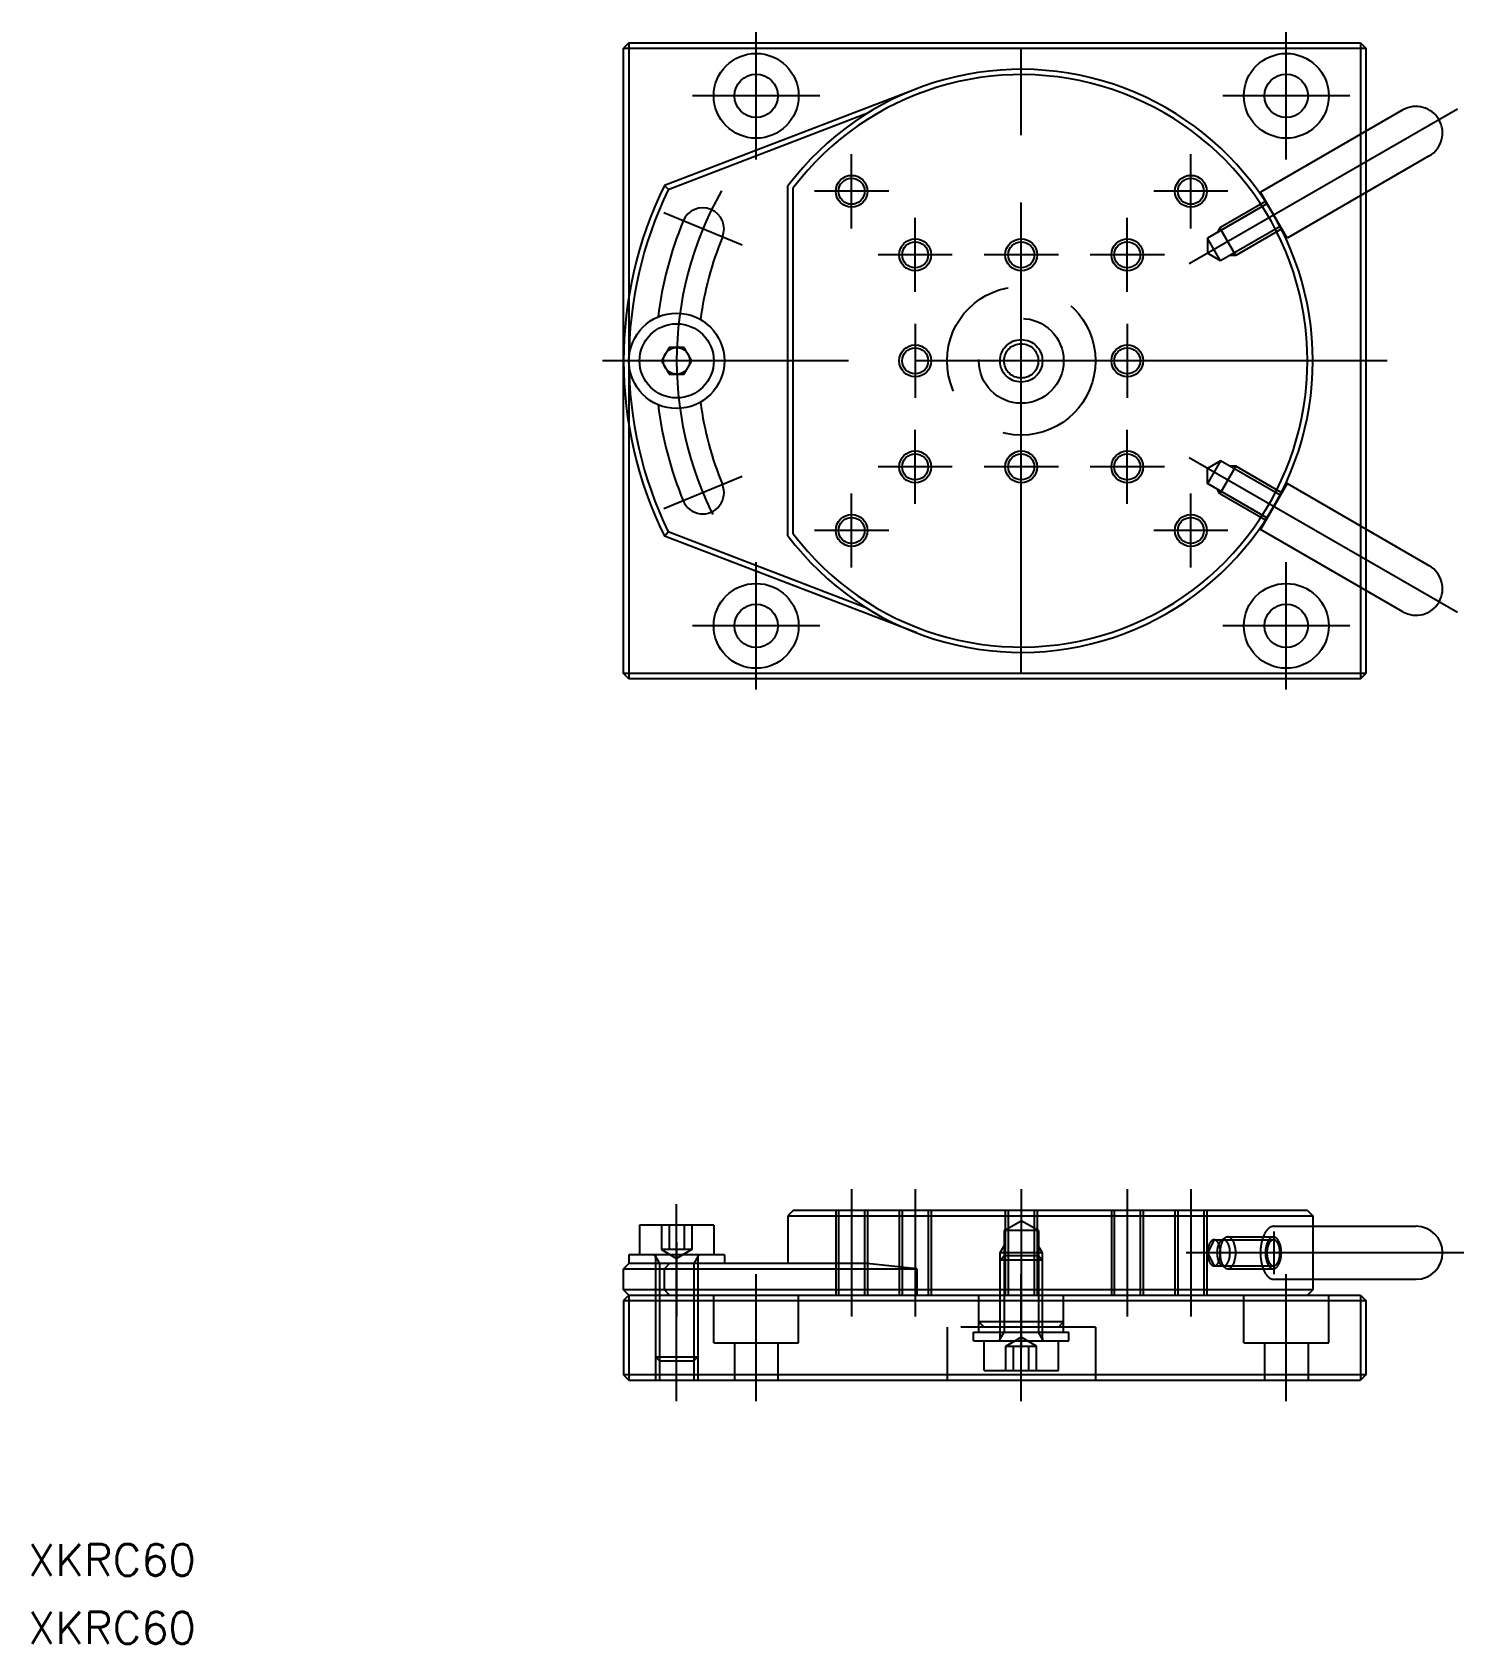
# Model space of a CAD drawing. Extents: x -93 to 42, y -121 to 31.
import ezdxf

# ---------------------------------------------------------------- set-up
doc = ezdxf.new("R2010")
doc.units = 0
for name, pattern in [('CENTER', [50.8, 31.75, -6.35, 6.35, -6.35]), ('DASHED', [19.05, 12.7, -6.35]), ('PHANTOM', [63.5, 31.75, -6.35, 6.35, -6.35, 6.35, -6.35])]:
    doc.linetypes.add(name, pattern=pattern)
doc.layers.get('0').update_dxf_attribs({"linetype": 'CONTINUOUS'})
doc.layers.add('CENTER', color=1, linetype='CENTER')
doc.styles.get("Standard").update_dxf_attribs({"font": 'txt.shx', "height": 3, "bigfont": 'bigfont.shx'})

# ---------------------------------------------------------------- blocks, each defined once
blk = doc.blocks.new('*U8')
at = {"color": 7, "linetype": 'CONTINUOUS'}
blk.add_text('XKRC60', height=3, dxfattribs=at).set_placement((-93.67, -114.61))
blk = doc.blocks.new('*U9')
at = {"color": 7, "linetype": 'CONTINUOUS'}
blk.add_text('XKRC60', height=3, dxfattribs=at).set_placement((-93.67, -121.02))

msp = doc.modelspace()

# ---------------------------------------------------------------- linework, layer by layer
at = {"color": 7, "linetype": 'CONTINUOUS'}
for p, q in [((-37, 30), (-37.5, 29.5)), ((-37.5, -29.5), (-37.5, 29.5)), ((-37.5, 29.5), (32.5, 29.5)), ((-37, 30), (32, 30)), ((-37, 30), (-37, 6.1)), ((32, 30), (32.5, 29.5)), ((32, 30), (32, 21.36)), ((32.5, 29.5), (32.5, 21.65)), ((-9.86, 25.67), (-33.66, 16.54)), ((-14.55, 23.34), (-33.29, 16.14)), ((35.99, 23.67), (22.57, 15.92)), ((38.49, 19.33), (25.07, 11.58)), ((-33.66, 16.54), (-33.27, 16.15)), ((-22, -16.5), (-22, 16.5)), ((-21.5, -16.33), (-21.5, 16.33)), ((25.07, 11.58), (22.57, 15.92)), ((32, 15.59), (32, -30)), ((32.5, 15.88), (32.5, -29.5)), ((-33.22, 1.25), (-33.94, 0)), ((-33.94, 0), (-33.22, -1.25)), ((-31.78, 1.25), (-33.22, 1.25)), ((-31.06, 0), (-31.78, 1.25)), ((-31.78, -1.25), (-31.06, 0)), ((-33.22, -1.25), (-31.78, -1.25)), ((-37, -6.1), (-37, -30)), ((-33.66, -16.54), (-33.29, -16.14)), ((-9.86, -25.67), (-33.66, -16.54)), ((-14.55, -23.34), (-33.29, -16.14)), ((-37, -30), (-37.5, -29.5)), ((32.5, -29.5), (-37.5, -29.5)), ((32, -30), (-37, -30)), ((32, -30), (32.5, -29.5)), ((-21.5, -80.14), (-22, -80.64)), ((27, -80.14), (-21.5, -80.14)), ((27, -80.14), (27.5, -80.64)), ((-36, -81.54), (-36, -84.34)), ((-29, -81.54), (-36, -81.54)), ((-29, -81.54), (-29, -84.34)), ((-22, -80.64), (-22, -85.14)), ((-22, -80.64), (27.5, -80.64)), ((27.5, -80.64), (27.5, -87.64)), ((27.5, -81.64), (37.24, -81.64)), ((-28, -84.34), (-37, -84.34)), ((-37, -84.34), (-37, -85.14)), ((-28, -84.34), (-28, -85.14)), ((-37, -85.14), (-37.5, -85.64)), ((-37.5, -87.64), (-37.5, -85.64)), ((-37.5, -85.64), (-9.86, -85.64)), ((-14.55, -85.14), (-37, -85.14)), ((-33.16, -85.14), (-33.66, -85.64)), ((-33.66, -87.64), (-33.66, -85.64)), ((-9.86, -85.64), (-14.55, -85.14)), ((-9.86, -85.64), (-9.86, -88.14)), ((27.5, -86.64), (37.24, -86.64)), ((-37, -88.14), (-37.5, -87.64)), ((27.5, -87.64), (-37.5, -87.64)), ((-37, -88.14), (-37.5, -88.64)), ((-37, -88.14), (32, -88.14)), ((-37, -88.14), (-37, -96.14)), ((-33.16, -88.14), (-33.66, -87.64)), ((27.5, -87.64), (27, -88.14)), ((32, -88.14), (32.5, -88.64)), ((32, -88.14), (32, -96.14)), ((-37.5, -88.64), (-37.5, -95.64)), ((-37.5, -88.64), (32.5, -88.64)), ((32.5, -88.64), (32.5, -95.64)), ((-37.5, -95.64), (-37, -96.14)), ((32.5, -95.64), (-37.5, -95.64)), ((32.5, -95.64), (32, -96.14)), ((-37, -96.14), (32, -96.14))]:
    msp.add_line(p, q, dxfattribs=at)
at = {"color": 3, "linetype": 'DASHED'}
for p, q in [((32, 21.36), (32, 15.59)), ((32.5, 21.65), (32.5, 15.88)), ((23.18, 14.8), (17.57, 11.56)), ((23.03, 15.03), (18.74, 12.55)), ((18.74, 12.55), (18.47, 12.08)), ((20.24, 9.95), (18.74, 12.55)), ((24.41, 12.67), (18.8, 9.44)), ((24.53, 12.43), (20.24, 9.95)), ((18.8, 9.44), (17.57, 11.56)), ((17.57, 11.56), (17.57, 10.15)), ((18.8, 9.44), (17.57, 10.15)), ((20.24, 9.95), (19.69, 9.95)), ((-37, 6.1), (-37, -6.1)), ((18.8, -9.44), (17.57, -11.56)), ((18.8, -9.44), (17.57, -10.15)), ((17.57, -11.56), (17.57, -10.15)), ((20.24, -9.95), (18.74, -12.55)), ((24.41, -12.67), (18.8, -9.44)), ((20.24, -9.95), (19.69, -9.95)), ((24.53, -12.43), (20.24, -9.95)), ((23.18, -14.8), (17.57, -11.56)), ((18.74, -12.55), (18.47, -12.08)), ((23.03, -15.03), (18.74, -12.55)), ((-17.5, -80.14), (-17.5, -88.14)), ((-17.23, -80.14), (-17.23, -88.14)), ((-14.77, -80.14), (-14.77, -88.14)), ((-14.5, -80.14), (-14.5, -88.14)), ((-11.5, -80.14), (-11.5, -88.14)), ((-11.23, -80.14), (-11.23, -88.14)), ((-8.77, -80.14), (-8.77, -88.14)), ((-8.5, -80.14), (-8.5, -88.14)), ((-1.5, -80.14), (-1.5, -88.14)), ((-1.23, -80.14), (-1.23, -88.14)), ((1.23, -80.14), (1.23, -88.14)), ((1.5, -80.14), (1.5, -88.14)), ((8.5, -80.14), (8.5, -88.14)), ((8.77, -80.14), (8.77, -88.14)), ((11.23, -80.14), (11.23, -88.14)), ((11.5, -80.14), (11.5, -88.14)), ((14.5, -80.14), (14.5, -88.14)), ((14.77, -80.14), (14.77, -88.14)), ((17.23, -80.14), (17.23, -88.14)), ((17.5, -80.14), (17.5, -88.14)), ((-33.94, -81.54), (-33.94, -83.84)), ((-33.22, -81.54), (-33.22, -83.84)), ((-31.78, -81.54), (-31.78, -83.84)), ((-31.06, -81.54), (-31.06, -83.84)), ((-1.62, -82.04), (0, -81.11)), ((1.62, -82.04), (-1.62, -82.04)), ((-1.62, -82.04), (-1.62, -91.64)), ((1.62, -82.04), (0, -81.11)), ((1.62, -82.04), (1.62, -91.64)), ((23.82, -81.64), (27.5, -81.64)), ((-2, -84.14), (-1.62, -83.49)), ((2, -84.14), (1.62, -83.49)), ((18.19, -82.91), (17.57, -84.14)), ((18.21, -82.91), (23.79, -82.91)), ((18.89, -82.97), (19.24, -82.73)), ((19.49, -82.64), (23.82, -82.64)), ((-34.53, -84.44), (-34.12, -85.15)), ((-34.5, -84.54), (-34.5, -96.14)), ((-31.06, -83.84), (-33.94, -83.84)), ((-33.94, -83.84), (-32.5, -84.68)), ((-31.06, -83.84), (-32.5, -84.68)), ((-30.47, -84.44), (-30.88, -85.15)), ((-30.5, -84.54), (-30.5, -96.14)), ((2, -84.14), (-2, -84.14)), ((-2, -92.24), (-2, -84.14)), ((-1.62, -84.44), (-2, -84.82)), ((2, -84.82), (-2, -84.82)), ((1.62, -84.44), (-1.62, -84.44)), ((2, -84.82), (1.62, -84.44)), ((2, -92.24), (2, -84.14)), ((17.57, -84.14), (18.19, -85.37)), ((-30.5, -85.15), (-34.5, -85.15)), ((-34.12, -85.15), (-34.12, -96.14)), ((-30.88, -85.15), (-30.88, -96.14)), ((18.21, -85.37), (23.79, -85.37)), ((18.89, -85.31), (19.24, -85.56)), ((19.49, -85.64), (23.82, -85.64)), ((23.82, -86.64), (27.5, -86.64)), ((-29, -92.64), (-29, -88.14)), ((-21, -92.64), (-21, -88.14)), ((-4, -91.64), (-4, -88.14)), ((4, -91.64), (4, -88.14)), ((21, -92.64), (21, -88.14)), ((29, -92.64), (29, -88.14)), ((-7, -91.14), (-7, -96.14)), ((7, -91.14), (-7, -91.14)), ((-3.5, -91.14), (-4, -90.64)), ((4, -90.64), (-4, -90.64)), ((3.5, -91.14), (4, -90.64)), ((7, -91.14), (7, -96.14)), ((-29, -92.64), (-21, -92.64)), ((-27.05, -92.64), (-27.05, -96.14)), ((-22.95, -92.64), (-22.95, -96.14)), ((-4.5, -91.64), (4.5, -91.64)), ((-4.5, -92.44), (-4.5, -91.64)), ((-4.5, -92.44), (4.5, -92.44)), ((-3.5, -95.24), (-3.5, -92.44)), ((-2.03, -92.34), (-1.62, -91.64)), ((-2, -91.64), (2, -91.64)), ((-1.44, -92.94), (0, -92.11)), ((1.44, -92.94), (0, -92.11)), ((2.03, -92.34), (1.62, -91.64)), ((3.5, -95.24), (3.5, -92.44)), ((4.5, -92.44), (4.5, -91.64)), ((21, -92.64), (29, -92.64)), ((22.95, -92.64), (22.95, -96.14)), ((27.05, -92.64), (27.05, -96.14)), ((-34.5, -93.96), (-30.5, -93.96)), ((-34.5, -93.96), (-34.12, -94.34)), ((-30.88, -94.34), (-30.5, -93.96)), ((-1.44, -92.94), (1.44, -92.94)), ((-1.44, -95.24), (-1.44, -92.94)), ((-0.72, -95.24), (-0.72, -92.94)), ((0.72, -95.24), (0.72, -92.94)), ((1.44, -95.24), (1.44, -92.94)), ((-34.12, -94.34), (-30.88, -94.34)), ((-3.5, -95.24), (3.5, -95.24))]:
    msp.add_line(p, q, dxfattribs=at)
at = {"color": 3, "linetype": 'PHANTOM'}
for p, q in [((25.07, -11.58), (22.57, -15.92)), ((38.49, -19.33), (25.07, -11.58)), ((35.99, -23.67), (22.57, -15.92))]:
    msp.add_line(p, q, dxfattribs=at)
at = {"color": 3, "linetype": 'DASHED'}
for points in [[(23.82, -81.64, 0), (23.79, -81.64, 0), (23.75, -81.65, 0), (23.72, -81.65, 0), (23.69, -81.65, 0), (23.66, -81.66, 0), (23.63, -81.67, 0), (23.6, -81.68, 0), (23.57, -81.69, 0), (23.54, -81.7, 0), (23.51, -81.72, 0), (23.48, -81.73, 0), (23.45, -81.75, 0), (23.42, -81.77, 0), (23.39, -81.79, 0), (23.37, -81.81, 0), (23.34, -81.83, 0), (23.31, -81.86, 0), (23.28, -81.88, 0), (23.25, -81.91, 0), (23.23, -81.94, 0), (23.2, -81.97, 0), (23.17, -82, 0), (23.15, -82.03, 0), (23.12, -82.06, 0), (23.1, -82.1, 0), (23.07, -82.13, 0), (23.05, -82.17, 0), (23.02, -82.21, 0), (23, -82.25, 0), (22.98, -82.29, 0), (22.95, -82.33, 0), (22.93, -82.37, 0), (22.91, -82.42, 0), (22.89, -82.46, 0), (22.87, -82.51, 0), (22.85, -82.56, 0), (22.83, -82.6, 0), (22.81, -82.65, 0), (22.79, -82.7, 0), (22.78, -82.75, 0), (22.76, -82.8, 0), (22.74, -82.86, 0), (22.73, -82.91, 0), (22.71, -82.96, 0), (22.7, -83.02, 0), (22.69, -83.07, 0), (22.67, -83.13, 0), (22.66, -83.19, 0), (22.65, -83.24, 0), (22.64, -83.3, 0), (22.63, -83.36, 0), (22.62, -83.42, 0), (22.61, -83.48, 0), (22.6, -83.53, 0), (22.6, -83.59, 0), (22.59, -83.65, 0), (22.58, -83.71, 0), (22.58, -83.78, 0), (22.58, -83.84, 0), (22.57, -83.9, 0), (22.57, -83.96, 0), (22.57, -84.02, 0), (22.57, -84.08, 0), (22.57, -84.14, 0), (22.57, -84.2, 0), (22.57, -84.26, 0), (22.57, -84.33, 0), (22.57, -84.39, 0), (22.58, -84.45, 0), (22.58, -84.51, 0), (22.58, -84.57, 0), (22.59, -84.63, 0), (22.6, -84.69, 0), (22.6, -84.75, 0), (22.61, -84.81, 0), (22.62, -84.87, 0), (22.63, -84.93, 0), (22.64, -84.98, 0), (22.65, -85.04, 0), (22.66, -85.1, 0), (22.67, -85.16, 0), (22.69, -85.21, 0), (22.7, -85.27, 0), (22.71, -85.32, 0), (22.73, -85.37, 0), (22.74, -85.43, 0), (22.76, -85.48, 0), (22.78, -85.53, 0), (22.79, -85.58, 0), (22.81, -85.63, 0), (22.83, -85.68, 0), (22.85, -85.73, 0), (22.87, -85.78, 0), (22.89, -85.82, 0), (22.91, -85.87, 0), (22.93, -85.91, 0), (22.95, -85.95, 0), (22.98, -85.99, 0), (23, -86.04, 0), (23.02, -86.07, 0), (23.05, -86.11, 0), (23.07, -86.15, 0), (23.1, -86.19, 0), (23.12, -86.22, 0), (23.15, -86.25, 0), (23.17, -86.29, 0), (23.2, -86.32, 0), (23.23, -86.35, 0), (23.25, -86.38, 0), (23.28, -86.4, 0), (23.31, -86.43, 0), (23.34, -86.45, 0), (23.37, -86.47, 0), (23.39, -86.5, 0), (23.42, -86.52, 0), (23.45, -86.53, 0), (23.48, -86.55, 0), (23.51, -86.57, 0), (23.54, -86.58, 0), (23.57, -86.59, 0), (23.6, -86.61, 0), (23.63, -86.62, 0), (23.66, -86.62, 0), (23.69, -86.63, 0), (23.72, -86.64, 0), (23.75, -86.64, 0), (23.79, -86.64, 0), (23.82, -86.64, 0)], [(18.19, -82.91, 0), (18.16, -82.91, 0), (18.13, -82.92, 0), (18.1, -82.93, 0), (18.07, -82.94, 0), (18.04, -82.95, 0), (18.01, -82.96, 0), (17.98, -82.98, 0), (17.95, -83.01, 0), (17.92, -83.03, 0), (17.9, -83.06, 0), (17.87, -83.09, 0), (17.85, -83.12, 0), (17.82, -83.15, 0), (17.8, -83.19, 0), (17.77, -83.23, 0), (17.75, -83.27, 0), (17.73, -83.32, 0), (17.71, -83.36, 0), (17.69, -83.41, 0), (17.68, -83.46, 0), (17.66, -83.51, 0), (17.64, -83.56, 0), (17.63, -83.62, 0), (17.62, -83.67, 0), (17.61, -83.73, 0), (17.6, -83.79, 0), (17.59, -83.84, 0), (17.58, -83.9, 0), (17.58, -83.96, 0), (17.57, -84.02, 0), (17.57, -84.08, 0), (17.57, -84.14, 0), (17.57, -84.2, 0), (17.57, -84.26, 0), (17.58, -84.32, 0), (17.58, -84.38, 0), (17.59, -84.44, 0), (17.6, -84.5, 0), (17.61, -84.56, 0), (17.62, -84.61, 0), (17.63, -84.67, 0), (17.64, -84.72, 0), (17.66, -84.77, 0), (17.68, -84.83, 0), (17.69, -84.88, 0), (17.71, -84.92, 0), (17.73, -84.97, 0), (17.75, -85.01, 0), (17.77, -85.05, 0), (17.8, -85.09, 0), (17.82, -85.13, 0), (17.85, -85.17, 0), (17.87, -85.2, 0), (17.9, -85.23, 0), (17.92, -85.25, 0), (17.95, -85.28, 0), (17.98, -85.3, 0), (18.01, -85.32, 0), (18.04, -85.34, 0), (18.07, -85.35, 0), (18.1, -85.36, 0), (18.13, -85.37, 0), (18.16, -85.37, 0), (18.19, -85.37, 0), (18.22, -85.37, 0), (18.25, -85.37, 0), (18.28, -85.36, 0), (18.31, -85.35, 0), (18.34, -85.34, 0), (18.37, -85.32, 0), (18.39, -85.3, 0), (18.42, -85.28, 0), (18.45, -85.25, 0), (18.48, -85.23, 0), (18.5, -85.2, 0), (18.53, -85.17, 0), (18.55, -85.13, 0), (18.58, -85.09, 0), (18.6, -85.05, 0), (18.62, -85.01, 0), (18.64, -84.97, 0), (18.66, -84.92, 0), (18.68, -84.88, 0), (18.7, -84.83, 0), (18.71, -84.77, 0), (18.73, -84.72, 0), (18.74, -84.67, 0), (18.75, -84.61, 0), (18.77, -84.56, 0), (18.77, -84.5, 0), (18.78, -84.44, 0), (18.79, -84.38, 0), (18.79, -84.32, 0), (18.8, -84.26, 0), (18.8, -84.2, 0), (18.8, -84.14, 0), (18.8, -84.08, 0), (18.8, -84.02, 0), (18.79, -83.96, 0), (18.79, -83.9, 0), (18.78, -83.84, 0), (18.77, -83.79, 0), (18.77, -83.73, 0), (18.75, -83.67, 0), (18.74, -83.62, 0), (18.73, -83.56, 0), (18.71, -83.51, 0), (18.7, -83.46, 0), (18.68, -83.41, 0), (18.66, -83.36, 0), (18.64, -83.32, 0), (18.62, -83.27, 0), (18.6, -83.23, 0), (18.58, -83.19, 0), (18.55, -83.15, 0), (18.53, -83.12, 0), (18.5, -83.09, 0), (18.48, -83.06, 0), (18.45, -83.03, 0), (18.42, -83.01, 0), (18.39, -82.98, 0), (18.37, -82.96, 0), (18.34, -82.95, 0), (18.31, -82.94, 0), (18.28, -82.93, 0), (18.25, -82.92, 0), (18.22, -82.91, 0), (18.19, -82.91, 0)], [(19.08, -82.91, 0), (19.05, -82.91, 0), (19.02, -82.92, 0), (18.99, -82.93, 0), (18.96, -82.94, 0), (18.93, -82.95, 0), (18.9, -82.96, 0), (18.87, -82.98, 0), (18.84, -83.01, 0), (18.82, -83.03, 0), (18.79, -83.06, 0), (18.76, -83.09, 0), (18.74, -83.12, 0), (18.71, -83.15, 0), (18.69, -83.19, 0), (18.67, -83.23, 0), (18.65, -83.27, 0), (18.62, -83.32, 0), (18.6, -83.36, 0), (18.59, -83.41, 0), (18.57, -83.46, 0), (18.55, -83.51, 0), (18.54, -83.56, 0), (18.52, -83.62, 0), (18.51, -83.67, 0), (18.5, -83.73, 0), (18.49, -83.79, 0), (18.48, -83.84, 0), (18.48, -83.9, 0), (18.47, -83.96, 0), (18.47, -84.02, 0), (18.47, -84.08, 0), (18.47, -84.14, 0), (18.47, -84.2, 0), (18.47, -84.26, 0), (18.47, -84.32, 0), (18.48, -84.38, 0), (18.48, -84.44, 0), (18.49, -84.5, 0), (18.5, -84.56, 0), (18.51, -84.61, 0), (18.52, -84.67, 0), (18.54, -84.72, 0), (18.55, -84.77, 0), (18.57, -84.83, 0), (18.59, -84.88, 0), (18.6, -84.92, 0), (18.62, -84.97, 0), (18.65, -85.01, 0), (18.67, -85.05, 0), (18.69, -85.09, 0), (18.71, -85.13, 0), (18.74, -85.17, 0), (18.76, -85.2, 0), (18.79, -85.23, 0), (18.82, -85.25, 0), (18.84, -85.28, 0), (18.87, -85.3, 0), (18.9, -85.32, 0), (18.93, -85.34, 0), (18.96, -85.35, 0), (18.99, -85.36, 0), (19.02, -85.37, 0), (19.05, -85.37, 0), (19.08, -85.37, 0), (19.11, -85.37, 0), (19.14, -85.37, 0), (19.17, -85.36, 0), (19.2, -85.35, 0), (19.23, -85.34, 0), (19.26, -85.32, 0), (19.29, -85.3, 0), (19.32, -85.28, 0), (19.34, -85.25, 0), (19.37, -85.23, 0), (19.4, -85.2, 0), (19.42, -85.17, 0), (19.45, -85.13, 0), (19.47, -85.09, 0), (19.49, -85.05, 0), (19.51, -85.01, 0), (19.54, -84.97, 0), (19.56, -84.92, 0), (19.57, -84.88, 0), (19.59, -84.83, 0), (19.61, -84.77, 0), (19.62, -84.72, 0), (19.64, -84.67, 0), (19.65, -84.61, 0), (19.66, -84.56, 0), (19.67, -84.5, 0), (19.68, -84.44, 0), (19.68, -84.38, 0), (19.69, -84.32, 0), (19.69, -84.26, 0), (19.69, -84.2, 0), (19.69, -84.14, 0), (19.69, -84.08, 0), (19.69, -84.02, 0), (19.69, -83.96, 0), (19.68, -83.9, 0), (19.68, -83.84, 0), (19.67, -83.79, 0), (19.66, -83.73, 0), (19.65, -83.67, 0), (19.64, -83.62, 0), (19.62, -83.56, 0), (19.61, -83.51, 0), (19.59, -83.46, 0), (19.57, -83.41, 0), (19.56, -83.36, 0), (19.54, -83.32, 0), (19.51, -83.27, 0), (19.49, -83.23, 0), (19.47, -83.19, 0), (19.45, -83.15, 0), (19.42, -83.12, 0), (19.4, -83.09, 0), (19.37, -83.06, 0), (19.34, -83.03, 0), (19.32, -83.01, 0), (19.29, -82.98, 0), (19.26, -82.96, 0), (19.23, -82.95, 0), (19.2, -82.94, 0), (19.17, -82.93, 0), (19.14, -82.92, 0), (19.11, -82.91, 0), (19.08, -82.91, 0)], [(19.49, -82.64, 0), (19.45, -82.64, 0), (19.41, -82.65, 0), (19.38, -82.66, 0), (19.34, -82.67, 0), (19.3, -82.69, 0), (19.27, -82.71, 0), (19.23, -82.73, 0), (19.2, -82.76, 0), (19.17, -82.79, 0), (19.13, -82.82, 0), (19.1, -82.86, 0), (19.07, -82.89, 0), (19.04, -82.94, 0), (19.01, -82.98, 0), (18.98, -83.03, 0), (18.96, -83.08, 0), (18.93, -83.13, 0), (18.91, -83.19, 0), (18.88, -83.25, 0), (18.86, -83.31, 0), (18.84, -83.37, 0), (18.82, -83.44, 0), (18.81, -83.5, 0), (18.79, -83.57, 0), (18.78, -83.64, 0), (18.77, -83.71, 0), (18.76, -83.78, 0), (18.75, -83.85, 0), (18.74, -83.92, 0), (18.74, -84, 0), (18.74, -84.07, 0), (18.74, -84.14, 0), (18.74, -84.22, 0), (18.74, -84.29, 0), (18.74, -84.36, 0), (18.75, -84.43, 0), (18.76, -84.51, 0), (18.77, -84.58, 0), (18.78, -84.65, 0), (18.79, -84.72, 0), (18.81, -84.78, 0), (18.82, -84.85, 0), (18.84, -84.91, 0), (18.86, -84.98, 0), (18.88, -85.04, 0), (18.91, -85.09, 0), (18.93, -85.15, 0), (18.96, -85.2, 0), (18.98, -85.25, 0), (19.01, -85.3, 0), (19.04, -85.35, 0), (19.07, -85.39, 0), (19.1, -85.43, 0), (19.13, -85.47, 0), (19.17, -85.5, 0), (19.2, -85.53, 0), (19.23, -85.55, 0), (19.27, -85.58, 0), (19.3, -85.6, 0), (19.34, -85.61, 0), (19.38, -85.63, 0), (19.41, -85.63, 0), (19.45, -85.64, 0), (19.49, -85.64, 0), (19.52, -85.64, 0), (19.56, -85.63, 0), (19.6, -85.63, 0), (19.63, -85.61, 0), (19.67, -85.6, 0), (19.7, -85.58, 0), (19.74, -85.55, 0), (19.77, -85.53, 0), (19.81, -85.5, 0), (19.84, -85.47, 0), (19.87, -85.43, 0), (19.9, -85.39, 0), (19.93, -85.35, 0), (19.96, -85.3, 0), (19.99, -85.25, 0), (20.02, -85.2, 0), (20.04, -85.15, 0), (20.07, -85.09, 0), (20.09, -85.04, 0), (20.11, -84.98, 0), (20.13, -84.91, 0), (20.15, -84.85, 0), (20.16, -84.78, 0), (20.18, -84.72, 0), (20.19, -84.65, 0), (20.2, -84.58, 0), (20.21, -84.51, 0), (20.22, -84.43, 0), (20.23, -84.36, 0), (20.23, -84.29, 0), (20.23, -84.22, 0), (20.24, -84.14, 0), (20.23, -84.07, 0), (20.23, -84, 0), (20.23, -83.92, 0), (20.22, -83.85, 0), (20.21, -83.78, 0), (20.2, -83.71, 0), (20.19, -83.64, 0), (20.18, -83.57, 0), (20.16, -83.5, 0), (20.15, -83.44, 0), (20.13, -83.37, 0), (20.11, -83.31, 0), (20.09, -83.25, 0), (20.07, -83.19, 0), (20.04, -83.13, 0), (20.02, -83.08, 0), (19.99, -83.03, 0), (19.96, -82.98, 0), (19.93, -82.94, 0), (19.9, -82.89, 0), (19.87, -82.86, 0), (19.84, -82.82, 0), (19.81, -82.79, 0), (19.77, -82.76, 0), (19.74, -82.73, 0), (19.7, -82.71, 0), (19.67, -82.69, 0), (19.63, -82.67, 0), (19.6, -82.66, 0), (19.56, -82.65, 0), (19.52, -82.64, 0), (19.49, -82.64, 0)], [(23.78, -85.64, 0), (23.82, -85.64, 0), (23.85, -85.64, 0), (23.89, -85.63, 0), (23.93, -85.61, 0), (23.96, -85.6, 0), (24, -85.58, 0), (24.03, -85.55, 0), (24.07, -85.53, 0), (24.1, -85.5, 0), (24.13, -85.47, 0), (24.17, -85.43, 0), (24.2, -85.39, 0), (24.23, -85.35, 0), (24.26, -85.3, 0), (24.28, -85.25, 0), (24.31, -85.2, 0), (24.34, -85.15, 0), (24.36, -85.09, 0), (24.38, -85.04, 0), (24.4, -84.98, 0), (24.42, -84.91, 0), (24.44, -84.85, 0), (24.46, -84.78, 0), (24.47, -84.72, 0), (24.49, -84.65, 0), (24.5, -84.58, 0), (24.51, -84.51, 0), (24.52, -84.43, 0), (24.52, -84.36, 0), (24.53, -84.29, 0), (24.53, -84.22, 0), (24.53, -84.14, 0), (24.53, -84.07, 0), (24.53, -84, 0), (24.52, -83.92, 0), (24.52, -83.85, 0), (24.51, -83.78, 0), (24.5, -83.71, 0), (24.49, -83.64, 0), (24.47, -83.57, 0), (24.46, -83.5, 0), (24.44, -83.43, 0), (24.42, -83.37, 0), (24.4, -83.31, 0), (24.38, -83.25, 0), (24.36, -83.19, 0), (24.34, -83.13, 0), (24.31, -83.08, 0), (24.28, -83.03, 0), (24.26, -82.98, 0), (24.23, -82.94, 0), (24.2, -82.89, 0), (24.17, -82.86, 0), (24.13, -82.82, 0), (24.1, -82.79, 0), (24.07, -82.76, 0), (24.03, -82.73, 0), (24, -82.71, 0), (23.96, -82.69, 0), (23.93, -82.67, 0), (23.89, -82.66, 0), (23.85, -82.65, 0), (23.82, -82.64, 0), (23.78, -82.64, 0), (23.74, -82.64, 0), (23.71, -82.65, 0), (23.67, -82.66, 0), (23.63, -82.67, 0), (23.6, -82.69, 0), (23.56, -82.71, 0), (23.53, -82.73, 0), (23.49, -82.76, 0), (23.46, -82.79, 0), (23.43, -82.82, 0), (23.39, -82.86, 0), (23.36, -82.89, 0), (23.33, -82.94, 0), (23.3, -82.98, 0), (23.28, -83.03, 0), (23.25, -83.08, 0), (23.22, -83.13, 0), (23.2, -83.19, 0), (23.18, -83.25, 0), (23.16, -83.31, 0), (23.14, -83.37, 0), (23.12, -83.43, 0), (23.1, -83.5, 0), (23.09, -83.57, 0), (23.07, -83.64, 0), (23.06, -83.71, 0), (23.05, -83.78, 0), (23.04, -83.85, 0), (23.04, -83.92, 0), (23.03, -84, 0), (23.03, -84.07, 0), (23.03, -84.14, 0), (23.03, -84.22, 0), (23.03, -84.29, 0), (23.04, -84.36, 0), (23.04, -84.43, 0), (23.05, -84.51, 0), (23.06, -84.58, 0), (23.07, -84.65, 0), (23.09, -84.72, 0), (23.1, -84.78, 0), (23.12, -84.85, 0), (23.14, -84.91, 0), (23.16, -84.98, 0), (23.18, -85.04, 0), (23.2, -85.09, 0), (23.22, -85.15, 0), (23.25, -85.2, 0), (23.28, -85.25, 0), (23.3, -85.3, 0), (23.33, -85.35, 0), (23.36, -85.39, 0), (23.39, -85.43, 0), (23.43, -85.47, 0), (23.46, -85.5, 0), (23.49, -85.53, 0), (23.53, -85.55, 0), (23.56, -85.58, 0), (23.6, -85.6, 0), (23.63, -85.61, 0), (23.67, -85.63, 0), (23.71, -85.64, 0), (23.74, -85.64, 0), (23.78, -85.64, 0)], [(23.79, -82.91, 0), (23.76, -82.91, 0), (23.73, -82.92, 0), (23.7, -82.93, 0), (23.67, -82.94, 0), (23.64, -82.95, 0), (23.61, -82.97, 0), (23.58, -82.98, 0), (23.56, -83.01, 0), (23.53, -83.03, 0), (23.5, -83.06, 0), (23.48, -83.09, 0), (23.45, -83.12, 0), (23.43, -83.15, 0), (23.4, -83.19, 0), (23.38, -83.23, 0), (23.36, -83.27, 0), (23.34, -83.32, 0), (23.32, -83.36, 0), (23.3, -83.41, 0), (23.28, -83.46, 0), (23.26, -83.51, 0), (23.25, -83.56, 0), (23.24, -83.62, 0), (23.22, -83.67, 0), (23.21, -83.73, 0), (23.2, -83.79, 0), (23.2, -83.84, 0), (23.19, -83.9, 0), (23.18, -83.96, 0), (23.18, -84.02, 0), (23.18, -84.08, 0), (23.18, -84.14, 0), (23.18, -84.2, 0), (23.18, -84.26, 0), (23.18, -84.32, 0), (23.19, -84.38, 0), (23.2, -84.44, 0), (23.2, -84.5, 0), (23.21, -84.56, 0), (23.22, -84.61, 0), (23.24, -84.67, 0), (23.25, -84.72, 0), (23.26, -84.77, 0), (23.28, -84.83, 0), (23.3, -84.87, 0), (23.32, -84.92, 0), (23.34, -84.97, 0), (23.36, -85.01, 0), (23.38, -85.05, 0), (23.4, -85.09, 0), (23.43, -85.13, 0), (23.45, -85.16, 0), (23.48, -85.2, 0), (23.5, -85.23, 0), (23.53, -85.25, 0), (23.56, -85.28, 0), (23.58, -85.3, 0), (23.61, -85.32, 0), (23.64, -85.33, 0), (23.67, -85.35, 0), (23.7, -85.36, 0), (23.73, -85.37, 0), (23.76, -85.37, 0), (23.79, -85.37, 0), (23.82, -85.37, 0), (23.85, -85.37, 0), (23.88, -85.36, 0), (23.91, -85.35, 0), (23.94, -85.33, 0), (23.97, -85.32, 0), (24, -85.3, 0), (24.03, -85.28, 0), (24.05, -85.25, 0), (24.08, -85.23, 0), (24.11, -85.2, 0), (24.13, -85.16, 0), (24.16, -85.13, 0), (24.18, -85.09, 0), (24.2, -85.05, 0), (24.23, -85.01, 0), (24.25, -84.97, 0), (24.27, -84.92, 0), (24.29, -84.87, 0), (24.3, -84.83, 0), (24.32, -84.77, 0), (24.33, -84.72, 0), (24.35, -84.67, 0), (24.36, -84.61, 0), (24.37, -84.56, 0), (24.38, -84.5, 0), (24.39, -84.44, 0), (24.39, -84.38, 0), (24.4, -84.32, 0), (24.4, -84.26, 0), (24.41, -84.2, 0), (24.41, -84.14, 0), (24.41, -84.08, 0), (24.4, -84.02, 0), (24.4, -83.96, 0), (24.39, -83.9, 0), (24.39, -83.84, 0), (24.38, -83.79, 0), (24.37, -83.73, 0), (24.36, -83.67, 0), (24.35, -83.62, 0), (24.33, -83.56, 0), (24.32, -83.51, 0), (24.3, -83.46, 0), (24.29, -83.41, 0), (24.27, -83.36, 0), (24.25, -83.32, 0), (24.23, -83.27, 0), (24.2, -83.23, 0), (24.18, -83.19, 0), (24.16, -83.15, 0), (24.13, -83.12, 0), (24.11, -83.09, 0), (24.08, -83.06, 0), (24.05, -83.03, 0), (24.03, -83.01, 0), (24, -82.98, 0), (23.97, -82.97, 0), (23.94, -82.95, 0), (23.91, -82.94, 0), (23.88, -82.93, 0), (23.85, -82.92, 0), (23.82, -82.91, 0), (23.79, -82.91, 0)]]:
    msp.add_polyline3d(points, dxfattribs=at)
at = {"color": 7, "linetype": 'CONTINUOUS'}
for centre, radius in [((-25, 25), 4), ((25, 25), 4), ((-25, 25), 2.05), ((25, 25), 2.05), ((-16, 16), 1.23), ((16, 16), 1.23), ((-10, 10), 1.23), ((0, 10), 1.23), ((10, 10), 1.23), ((-32.5, 0), 4.5), ((-32.5, 0), 3.5), ((-32.5, 0), 1.25), ((-10, 0), 1.23), ((10, 0), 1.23), ((-10, -10), 1.23), ((0, -10), 1.23), ((10, -10), 1.23), ((-16, -16), 1.23), ((16, -16), 1.23), ((-25, -25), 4), ((25, -25), 4), ((-25, -25), 2.05), ((25, -25), 2.05)]:
    msp.add_circle(centre, radius, dxfattribs=at)
at = {"color": 3, "linetype": 'CONTINUOUS'}
for centre in [(-16, 16), (16, 16), (-10, 10), (0, 10), (10, 10), (-10, 0), (10, 0), (-10, -10), (0, -10), (10, -10), (-16, -16), (16, -16)]:
    msp.add_circle(centre, 1.5, dxfattribs=at)
at = {"color": 3, "linetype": 'DASHED'}
for radius in [7, 4, 2, 1.62]:
    msp.add_circle((0, 0), radius, dxfattribs=at)
at = {"color": 7, "linetype": 'CONTINUOUS'}
for centre, radius, start, end in [((0, 0), 27.5, 216.8699, 143.1301), ((0, 0), 27, 217.2221, 142.7779), ((37.24, 21.5), 2.5, 300, 120), ((0, 0), 37.5, 153.8334, 206.1666), ((0, 0), 37, 154.1363, 205.8637), ((-30.03, 12.44), 2, 337.5, 157.5), ((0, 0), 34.5, 157.5, 173.0982), ((0, 0), 30.5, 157.5, 172.659), ((0, 0), 34.5, 186.9018, 202.5), ((0, 0), 30.5, 187.341, 202.5), ((-30.03, -12.44), 2, 202.5, 22.5), ((37.24, -84.14), 2.5, 270, 90)]:
    msp.add_arc(centre, radius, start, end, dxfattribs=at)
at = {"color": 3, "linetype": 'PHANTOM'}
msp.add_arc((37.24, -21.5), 2.5, 240, 60, dxfattribs=at)
at = {"color": 3, "linetype": 'DASHED'}
for centre, start, end in [((-34.7, -84.54), 0, 90), ((-30.3, -84.54), 90, 180), ((-2.2, -92.24), 270, 0), ((2.2, -92.24), 180, 270)]:
    msp.add_arc(centre, 0.2, start, end, dxfattribs=at)
at = {"layer": 'CENTER', "color": 1, "linetype": 'CENTER'}
for p, q in [((-25, 19), (-25, 31)), ((25, 19), (25, 31)), ((0, -29.5), (0, 29.5)), ((-19, 25), (-31, 25)), ((31, 25), (19, 25)), ((41.14, 23.75), (15.84, 9.15)), ((-16, 12.5), (-16, 19.5)), ((16, 12.5), (16, 19.5)), ((-12.5, 16), (-19.5, 16)), ((19.5, 16), (12.5, 16)), ((-26.33, 10.91), (-33.72, 13.97)), ((-10, 6.5), (-10, 13.5)), ((10, 6.5), (10, 13.5)), ((-6.5, 10), (-13.5, 10)), ((3.5, 10), (-3.5, 10)), ((13.5, 10), (6.5, 10)), ((0, -9), (0, 9)), ((-10, 3.5), (-10, -3.5)), ((10, 3.5), (10, -3.5)), ((34.5, 0), (-39.5, 0)), ((9, 0), (-9, 0)), ((-10, -13.5), (-10, -6.5)), ((10, -13.5), (10, -6.5)), ((-6.5, -10), (-13.5, -10)), ((3.5, -10), (-3.5, -10)), ((13.5, -10), (6.5, -10)), ((41.14, -23.75), (15.84, -9.15)), ((-26.33, -10.91), (-33.72, -13.97)), ((-16, -19.5), (-16, -12.5)), ((16, -19.5), (16, -12.5)), ((-12.5, -16), (-19.5, -16)), ((19.5, -16), (12.5, -16)), ((-25, -31), (-25, -19)), ((25, -31), (25, -19)), ((-19, -25), (-31, -25)), ((31, -25), (19, -25)), ((-16, -78.14), (-16, -90.14)), ((-10, -78.14), (-10, -90.14)), ((0, -78.14), (0, -93.14)), ((0, -78.14), (0, -90.14)), ((10, -78.14), (10, -90.14)), ((16, -78.14), (16, -90.14)), ((-32.5, -96.34), (-32.5, -79.54)), ((-32.5, -83.14), (-32.5, -90.14)), ((23.82, -82.14), (23.82, -86.14)), ((41.74, -84.14), (15.57, -84.14)), ((-32.5, -98.14), (-32.5, -86.14)), ((-25, -98.14), (-25, -86.14)), ((0, -98.14), (0, -86.14)), ((25, -98.14), (25, -86.14))]:
    msp.add_line(p, q, dxfattribs=at)
msp.add_arc((0, 0), 32.5, 150.4438, 209.5562, dxfattribs=at)

# ---------------------------------------------------------------- block references
at = {"color": 7, "linetype": 'CONTINUOUS'}
for name in ['*U8', '*U9']:
    msp.add_blockref(name, (0, 0), dxfattribs=at)

doc.saveas('drawing.dxf')
